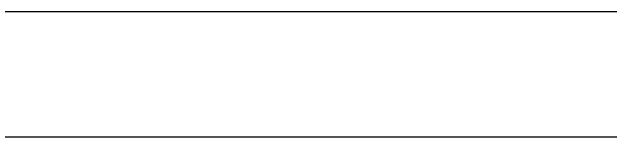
# Model space of a CAD drawing. Header units: millimetres. Extents: x -85 to 1059, y -155 to 155.
# Drawn here: x 773 to 916, y -30 to 0 of the extents above; entities that cross this region are included whole.
import ezdxf

# ---------------------------------------------------------------- set-up
doc = ezdxf.new("R2010")
doc.units = ezdxf.units.MM
doc.header["$MEASUREMENT"] = 0
doc.layers.add('Default', color=7, linetype='Continuous', true_color=0x000000)

msp = doc.modelspace()

# ---------------------------------------------------------------- linework, layer by layer
at = {"layer": 'Default'}
for points in [[(1039, 0, -6), (495.5, 0, -6), (-48, 0, -6)], [(1000, 0, -154), (500, 0, -154), (0, 0, -154)], [(1000, 0, -150), (500, 0, -150), (0, 0, -150)], [(1000, 0, 154), (500, 0, 154), (0, 0, 154)], [(1000, 0, 150), (500, 0, 150), (0, 0, 150)], [(1059, -30, 252), (515.5, -30, 252), (-28, -30, 252)], [(1059, -30, 184), (515.5, -30, 184), (-28, -30, 184)]]:
    msp.add_open_spline(points, degree=2, dxfattribs=at)

doc.saveas('drawing.dxf')
